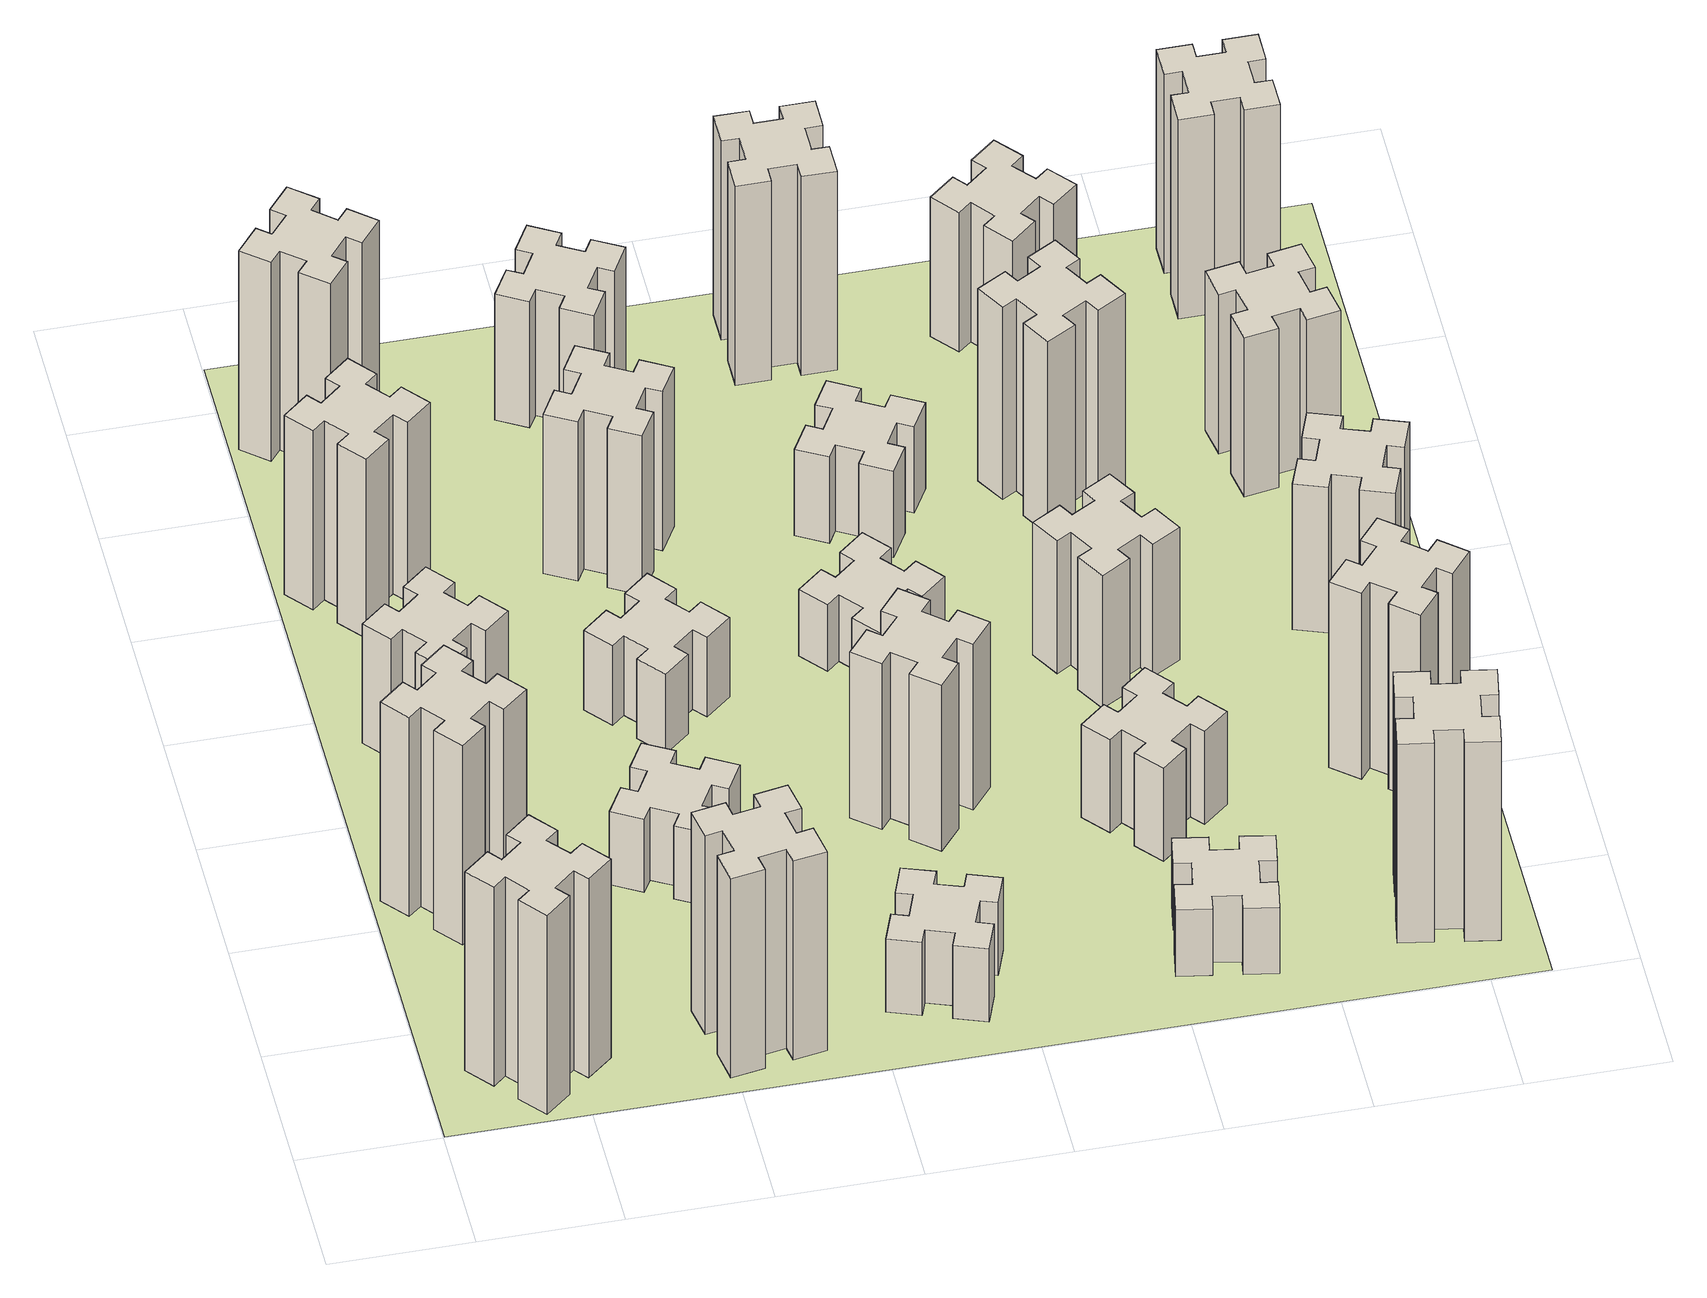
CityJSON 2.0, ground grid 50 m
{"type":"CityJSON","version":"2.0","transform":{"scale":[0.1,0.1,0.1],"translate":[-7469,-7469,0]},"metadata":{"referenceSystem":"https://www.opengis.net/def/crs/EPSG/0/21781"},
"CityObjects":{
"building1":{"type":"Building","attributes":{"class":"1000","function":"1000","usage":"1000","yearOfConstruction":2016,"roofType":"1000","measuredHeight":90,"storeysAboveGround":30,"storeysBelowGround":0},"geometry":[{"type":"Solid","lod":"1","boundaries":[[[[0,1,2,3,4,5,6,7,8,9,10,11,12,13,14,15,16,17,18,19]],[[17,16,20,21]],[[16,15,22,20]],[[15,14,23,22]],[[14,13,24,23]],[[13,12,25,24]],[[12,11,26,25]],[[11,10,27,26]],[[10,9,28,27]],[[9,8,29,28]],[[8,7,30,29]],[[7,6,31,30]],[[6,5,32,31]],[[5,4,33,32]],[[4,3,34,33]],[[3,2,35,34]],[[2,1,36,35]],[[1,0,37,36]],[[0,19,38,37]],[[19,18,39,38]],[[18,17,21,39]],[[24,25,26,27,28,29,30,31,32,33,34,35,36,37,38,39,21,20,22,23]]]]}]},
"building2":{"type":"Building","attributes":{"class":"1000","function":"1000","usage":"1000","yearOfConstruction":2016,"roofType":"1000","measuredHeight":90,"storeysAboveGround":30,"storeysBelowGround":0},"geometry":[{"type":"Solid","lod":"1","boundaries":[[[[40,41,42,43,44,45,46,47,48,49,50,51,52,53,54,55,56,57,58,59]],[[57,56,60,61]],[[56,55,62,60]],[[55,54,63,62]],[[54,53,64,63]],[[53,52,65,64]],[[52,51,66,65]],[[51,50,67,66]],[[50,49,68,67]],[[49,48,69,68]],[[48,47,70,69]],[[47,46,71,70]],[[46,45,72,71]],[[45,44,73,72]],[[44,43,74,73]],[[43,42,75,74]],[[42,41,76,75]],[[41,40,77,76]],[[40,59,78,77]],[[59,58,79,78]],[[58,57,61,79]],[[64,65,66,67,68,69,70,71,72,73,74,75,76,77,78,79,61,60,62,63]]]]}]},
"building3":{"type":"Building","attributes":{"class":"1000","function":"1000","usage":"1000","yearOfConstruction":2016,"roofType":"1000","measuredHeight":54,"storeysAboveGround":30,"storeysBelowGround":0},"geometry":[{"type":"Solid","lod":"1","boundaries":[[[[80,81,82,83,84,85,86,87,88,89,90,91,92,93,94,95,96,97,98,99]],[[97,96,100,101]],[[96,95,102,100]],[[95,94,103,102]],[[94,93,104,103]],[[93,92,105,104]],[[92,91,106,105]],[[91,90,107,106]],[[90,89,108,107]],[[89,88,109,108]],[[88,87,110,109]],[[87,86,111,110]],[[86,85,112,111]],[[85,84,113,112]],[[84,83,114,113]],[[83,82,115,114]],[[82,81,116,115]],[[81,80,117,116]],[[80,99,118,117]],[[99,98,119,118]],[[98,97,101,119]],[[104,105,106,107,108,109,110,111,112,113,114,115,116,117,118,119,101,100,102,103]]]]}]},
"building4":{"type":"Building","attributes":{"class":"1000","function":"1000","usage":"1000","yearOfConstruction":2016,"roofType":"1000","measuredHeight":81,"storeysAboveGround":30,"storeysBelowGround":0},"geometry":[{"type":"Solid","lod":"1","boundaries":[[[[120,121,122,123,124,125,126,127,128,129,130,131,132,133,134,135,136,137,138,139]],[[137,136,140,141]],[[136,135,142,140]],[[135,134,143,142]],[[134,133,144,143]],[[133,132,145,144]],[[132,131,146,145]],[[131,130,147,146]],[[130,129,148,147]],[[129,128,149,148]],[[128,127,150,149]],[[127,126,151,150]],[[126,125,152,151]],[[125,124,153,152]],[[124,123,154,153]],[[123,122,155,154]],[[122,121,156,155]],[[121,120,157,156]],[[120,139,158,157]],[[139,138,159,158]],[[138,137,141,159]],[[144,145,146,147,148,149,150,151,152,153,154,155,156,157,158,159,141,140,142,143]]]]}]},
"building5":{"type":"Building","attributes":{"class":"1000","function":"1000","usage":"1000","yearOfConstruction":2016,"roofType":"1000","measuredHeight":90,"storeysAboveGround":30,"storeysBelowGround":0},"geometry":[{"type":"Solid","lod":"1","boundaries":[[[[160,161,162,163,164,165,166,167,168,169,170,171,172,173,174,175,176,177,178,179]],[[177,176,180,181]],[[176,175,182,180]],[[175,174,183,182]],[[174,173,184,183]],[[173,172,185,184]],[[172,171,186,185]],[[171,170,187,186]],[[170,169,188,187]],[[169,168,189,188]],[[168,167,190,189]],[[167,166,191,190]],[[166,165,192,191]],[[165,164,193,192]],[[164,163,194,193]],[[163,162,195,194]],[[162,161,196,195]],[[161,160,197,196]],[[160,179,198,197]],[[179,178,199,198]],[[178,177,181,199]],[[184,185,186,187,188,189,190,191,192,193,194,195,196,197,198,199,181,180,182,183]]]]}]},
"building6":{"type":"Building","attributes":{"class":"1000","function":"1000","usage":"1000","yearOfConstruction":2016,"roofType":"1000","measuredHeight":90,"storeysAboveGround":30,"storeysBelowGround":0},"geometry":[{"type":"Solid","lod":"1","boundaries":[[[[200,201,202,203,204,205,206,207,208,209,210,211,212,213,214,215,216,217,218,219]],[[217,216,220,221]],[[216,215,222,220]],[[215,214,223,222]],[[214,213,224,223]],[[213,212,225,224]],[[212,211,226,225]],[[211,210,227,226]],[[210,209,228,227]],[[209,208,229,228]],[[208,207,230,229]],[[207,206,231,230]],[[206,205,232,231]],[[205,204,233,232]],[[204,203,234,233]],[[203,202,235,234]],[[202,201,236,235]],[[201,200,237,236]],[[200,219,238,237]],[[219,218,239,238]],[[218,217,221,239]],[[224,225,226,227,228,229,230,231,232,233,234,235,236,237,238,239,221,220,222,223]]]]}]},
"building7":{"type":"Building","attributes":{"class":"1000","function":"1000","usage":"1000","yearOfConstruction":2016,"roofType":"1000","measuredHeight":33,"storeysAboveGround":30,"storeysBelowGround":0},"geometry":[{"type":"Solid","lod":"1","boundaries":[[[[240,241,242,243,244,245,246,247,248,249,250,251,252,253,254,255,256,257,258,259]],[[257,256,260,261]],[[256,255,262,260]],[[255,254,263,262]],[[254,253,264,263]],[[253,252,265,264]],[[252,251,266,265]],[[251,250,267,266]],[[250,249,268,267]],[[249,248,269,268]],[[248,247,270,269]],[[247,246,271,270]],[[246,245,272,271]],[[245,244,273,272]],[[244,243,274,273]],[[243,242,275,274]],[[242,241,276,275]],[[241,240,277,276]],[[240,259,278,277]],[[259,258,279,278]],[[258,257,261,279]],[[264,265,266,267,268,269,270,271,272,273,274,275,276,277,278,279,261,260,262,263]]]]}]},
"building8":{"type":"Building","attributes":{"class":"1000","function":"1000","usage":"1000","yearOfConstruction":2016,"roofType":"1000","measuredHeight":36,"storeysAboveGround":30,"storeysBelowGround":0},"geometry":[{"type":"Solid","lod":"1","boundaries":[[[[280,281,282,283,284,285,286,287,288,289,290,291,292,293,294,295,296,297,298,299]],[[297,296,300,301]],[[296,295,302,300]],[[295,294,303,302]],[[294,293,304,303]],[[293,292,305,304]],[[292,291,306,305]],[[291,290,307,306]],[[290,289,308,307]],[[289,288,309,308]],[[288,287,310,309]],[[287,286,311,310]],[[286,285,312,311]],[[285,284,313,312]],[[284,283,314,313]],[[283,282,315,314]],[[282,281,316,315]],[[281,280,317,316]],[[280,299,318,317]],[[299,298,319,318]],[[298,297,301,319]],[[304,305,306,307,308,309,310,311,312,313,314,315,316,317,318,319,301,300,302,303]]]]}]},
"building9":{"type":"Building","attributes":{"class":"1000","function":"1000","usage":"1000","yearOfConstruction":2016,"roofType":"1000","measuredHeight":33,"storeysAboveGround":30,"storeysBelowGround":0},"geometry":[{"type":"Solid","lod":"1","boundaries":[[[[320,321,322,323,324,325,326,327,328,329,330,331,332,333,334,335,336,337,338,339]],[[337,336,340,341]],[[336,335,342,340]],[[335,334,343,342]],[[334,333,344,343]],[[333,332,345,344]],[[332,331,346,345]],[[331,330,347,346]],[[330,329,348,347]],[[329,328,349,348]],[[328,327,350,349]],[[327,326,351,350]],[[326,325,352,351]],[[325,324,353,352]],[[324,323,354,353]],[[323,322,355,354]],[[322,321,356,355]],[[321,320,357,356]],[[320,339,358,357]],[[339,338,359,358]],[[338,337,341,359]],[[344,345,346,347,348,349,350,351,352,353,354,355,356,357,358,359,341,340,342,343]]]]}]},
"building10":{"type":"Building","attributes":{"class":"1000","function":"1000","usage":"1000","yearOfConstruction":2016,"roofType":"1000","measuredHeight":72,"storeysAboveGround":30,"storeysBelowGround":0},"geometry":[{"type":"Solid","lod":"1","boundaries":[[[[360,361,362,363,364,365,366,367,368,369,370,371,372,373,374,375,376,377,378,379]],[[377,376,380,381]],[[376,375,382,380]],[[375,374,383,382]],[[374,373,384,383]],[[373,372,385,384]],[[372,371,386,385]],[[371,370,387,386]],[[370,369,388,387]],[[369,368,389,388]],[[368,367,390,389]],[[367,366,391,390]],[[366,365,392,391]],[[365,364,393,392]],[[364,363,394,393]],[[363,362,395,394]],[[362,361,396,395]],[[361,360,397,396]],[[360,379,398,397]],[[379,378,399,398]],[[378,377,381,399]],[[384,385,386,387,388,389,390,391,392,393,394,395,396,397,398,399,381,380,382,383]]]]}]},
"building11":{"type":"Building","attributes":{"class":"1000","function":"1000","usage":"1000","yearOfConstruction":2016,"roofType":"1000","measuredHeight":57,"storeysAboveGround":30,"storeysBelowGround":0},"geometry":[{"type":"Solid","lod":"1","boundaries":[[[[400,401,402,403,404,405,406,407,408,409,410,411,412,413,414,415,416,417,418,419]],[[417,416,420,421]],[[416,415,422,420]],[[415,414,423,422]],[[414,413,424,423]],[[413,412,425,424]],[[412,411,426,425]],[[411,410,427,426]],[[410,409,428,427]],[[409,408,429,428]],[[408,407,430,429]],[[407,406,431,430]],[[406,405,432,431]],[[405,404,433,432]],[[404,403,434,433]],[[403,402,435,434]],[[402,401,436,435]],[[401,400,437,436]],[[400,419,438,437]],[[419,418,439,438]],[[418,417,421,439]],[[424,425,426,427,428,429,430,431,432,433,434,435,436,437,438,439,421,420,422,423]]]]}]},
"building12":{"type":"Building","attributes":{"class":"1000","function":"1000","usage":"1000","yearOfConstruction":2016,"roofType":"1000","measuredHeight":75,"storeysAboveGround":30,"storeysBelowGround":0},"geometry":[{"type":"Solid","lod":"1","boundaries":[[[[440,441,442,443,444,445,446,447,448,449,450,451,452,453,454,455,456,457,458,459]],[[457,456,460,461]],[[456,455,462,460]],[[455,454,463,462]],[[454,453,464,463]],[[453,452,465,464]],[[452,451,466,465]],[[451,450,467,466]],[[450,449,468,467]],[[449,448,469,468]],[[448,447,470,469]],[[447,446,471,470]],[[446,445,472,471]],[[445,444,473,472]],[[444,443,474,473]],[[443,442,475,474]],[[442,441,476,475]],[[441,440,477,476]],[[440,459,478,477]],[[459,458,479,478]],[[458,457,461,479]],[[464,465,466,467,468,469,470,471,472,473,474,475,476,477,478,479,461,460,462,463]]]]}]},
"building13":{"type":"Building","attributes":{"class":"1000","function":"1000","usage":"1000","yearOfConstruction":2016,"roofType":"1000","measuredHeight":30,"storeysAboveGround":30,"storeysBelowGround":0},"geometry":[{"type":"Solid","lod":"1","boundaries":[[[[480,481,482,483,484,485,486,487,488,489,490,491,492,493,494,495,496,497,498,499]],[[497,496,500,501]],[[496,495,502,500]],[[495,494,503,502]],[[494,493,504,503]],[[493,492,505,504]],[[492,491,506,505]],[[491,490,507,506]],[[490,489,508,507]],[[489,488,509,508]],[[488,487,510,509]],[[487,486,511,510]],[[486,485,512,511]],[[485,484,513,512]],[[484,483,514,513]],[[483,482,515,514]],[[482,481,516,515]],[[481,480,517,516]],[[480,499,518,517]],[[499,498,519,518]],[[498,497,501,519]],[[504,505,506,507,508,509,510,511,512,513,514,515,516,517,518,519,501,500,502,503]]]]}]},
"building14":{"type":"Building","attributes":{"class":"1000","function":"1000","usage":"1000","yearOfConstruction":2016,"roofType":"1000","measuredHeight":39,"storeysAboveGround":30,"storeysBelowGround":0},"geometry":[{"type":"Solid","lod":"1","boundaries":[[[[520,521,522,523,524,525,526,527,528,529,530,531,532,533,534,535,536,537,538,539]],[[537,536,540,541]],[[536,535,542,540]],[[535,534,543,542]],[[534,533,544,543]],[[533,532,545,544]],[[532,531,546,545]],[[531,530,547,546]],[[530,529,548,547]],[[529,528,549,548]],[[528,527,550,549]],[[527,526,551,550]],[[526,525,552,551]],[[525,524,553,552]],[[524,523,554,553]],[[523,522,555,554]],[[522,521,556,555]],[[521,520,557,556]],[[520,539,558,557]],[[539,538,559,558]],[[538,537,541,559]],[[544,545,546,547,548,549,550,551,552,553,554,555,556,557,558,559,541,540,542,543]]]]}]},
"building15":{"type":"Building","attributes":{"class":"1000","function":"1000","usage":"1000","yearOfConstruction":2016,"roofType":"1000","measuredHeight":30,"storeysAboveGround":30,"storeysBelowGround":0},"geometry":[{"type":"Solid","lod":"1","boundaries":[[[[560,561,562,563,564,565,566,567,568,569,570,571,572,573,574,575,576,577,578,579]],[[577,576,580,581]],[[576,575,582,580]],[[575,574,583,582]],[[574,573,584,583]],[[573,572,585,584]],[[572,571,586,585]],[[571,570,587,586]],[[570,569,588,587]],[[569,568,589,588]],[[568,567,590,589]],[[567,566,591,590]],[[566,565,592,591]],[[565,564,593,592]],[[564,563,594,593]],[[563,562,595,594]],[[562,561,596,595]],[[561,560,597,596]],[[560,579,598,597]],[[579,578,599,598]],[[578,577,581,599]],[[584,585,586,587,588,589,590,591,592,593,594,595,596,597,598,599,581,580,582,583]]]]}]},
"building16":{"type":"Building","attributes":{"class":"1000","function":"1000","usage":"1000","yearOfConstruction":2016,"roofType":"1000","measuredHeight":90,"storeysAboveGround":30,"storeysBelowGround":0},"geometry":[{"type":"Solid","lod":"1","boundaries":[[[[600,601,602,603,604,605,606,607,608,609,610,611,612,613,614,615,616,617,618,619]],[[617,616,620,621]],[[616,615,622,620]],[[615,614,623,622]],[[614,613,624,623]],[[613,612,625,624]],[[612,611,626,625]],[[611,610,627,626]],[[610,609,628,627]],[[609,608,629,628]],[[608,607,630,629]],[[607,606,631,630]],[[606,605,632,631]],[[605,604,633,632]],[[604,603,634,633]],[[603,602,635,634]],[[602,601,636,635]],[[601,600,637,636]],[[600,619,638,637]],[[619,618,639,638]],[[618,617,621,639]],[[624,625,626,627,628,629,630,631,632,633,634,635,636,637,638,639,621,620,622,623]]]]}]},
"building17":{"type":"Building","attributes":{"class":"1000","function":"1000","usage":"1000","yearOfConstruction":2016,"roofType":"1000","measuredHeight":42,"storeysAboveGround":30,"storeysBelowGround":0},"geometry":[{"type":"Solid","lod":"1","boundaries":[[[[640,641,642,643,644,645,646,647,648,649,650,651,652,653,654,655,656,657,658,659]],[[657,656,660,661]],[[656,655,662,660]],[[655,654,663,662]],[[654,653,664,663]],[[653,652,665,664]],[[652,651,666,665]],[[651,650,667,666]],[[650,649,668,667]],[[649,648,669,668]],[[648,647,670,669]],[[647,646,671,670]],[[646,645,672,671]],[[645,644,673,672]],[[644,643,674,673]],[[643,642,675,674]],[[642,641,676,675]],[[641,640,677,676]],[[640,659,678,677]],[[659,658,679,678]],[[658,657,661,679]],[[664,665,666,667,668,669,670,671,672,673,674,675,676,677,678,679,661,660,662,663]]]]}]},
"building18":{"type":"Building","attributes":{"class":"1000","function":"1000","usage":"1000","yearOfConstruction":2016,"roofType":"1000","measuredHeight":60,"storeysAboveGround":30,"storeysBelowGround":0},"geometry":[{"type":"Solid","lod":"1","boundaries":[[[[680,681,682,683,684,685,686,687,688,689,690,691,692,693,694,695,696,697,698,699]],[[697,696,700,701]],[[696,695,702,700]],[[695,694,703,702]],[[694,693,704,703]],[[693,692,705,704]],[[692,691,706,705]],[[691,690,707,706]],[[690,689,708,707]],[[689,688,709,708]],[[688,687,710,709]],[[687,686,711,710]],[[686,685,712,711]],[[685,684,713,712]],[[684,683,714,713]],[[683,682,715,714]],[[682,681,716,715]],[[681,680,717,716]],[[680,699,718,717]],[[699,698,719,718]],[[698,697,701,719]],[[704,705,706,707,708,709,710,711,712,713,714,715,716,717,718,719,701,700,702,703]]]]}]},
"building19":{"type":"Building","attributes":{"class":"1000","function":"1000","usage":"1000","yearOfConstruction":2016,"roofType":"1000","measuredHeight":87,"storeysAboveGround":30,"storeysBelowGround":0},"geometry":[{"type":"Solid","lod":"1","boundaries":[[[[720,721,722,723,724,725,726,727,728,729,730,731,732,733,734,735,736,737,738,739]],[[737,736,740,741]],[[736,735,742,740]],[[735,734,743,742]],[[734,733,744,743]],[[733,732,745,744]],[[732,731,746,745]],[[731,730,747,746]],[[730,729,748,747]],[[729,728,749,748]],[[728,727,750,749]],[[727,726,751,750]],[[726,725,752,751]],[[725,724,753,752]],[[724,723,754,753]],[[723,722,755,754]],[[722,721,756,755]],[[721,720,757,756]],[[720,739,758,757]],[[739,738,759,758]],[[738,737,741,759]],[[744,745,746,747,748,749,750,751,752,753,754,755,756,757,758,759,741,740,742,743]]]]}]},
"building20":{"type":"Building","attributes":{"class":"1000","function":"1000","usage":"1000","yearOfConstruction":2016,"roofType":"1000","measuredHeight":90,"storeysAboveGround":30,"storeysBelowGround":0},"geometry":[{"type":"Solid","lod":"1","boundaries":[[[[760,761,762,763,764,765,766,767,768,769,770,771,772,773,774,775,776,777,778,779]],[[777,776,780,781]],[[776,775,782,780]],[[775,774,783,782]],[[774,773,784,783]],[[773,772,785,784]],[[772,771,786,785]],[[771,770,787,786]],[[770,769,788,787]],[[769,768,789,788]],[[768,767,790,789]],[[767,766,791,790]],[[766,765,792,791]],[[765,764,793,792]],[[764,763,794,793]],[[763,762,795,794]],[[762,761,796,795]],[[761,760,797,796]],[[760,779,798,797]],[[779,778,799,798]],[[778,777,781,799]],[[784,785,786,787,788,789,790,791,792,793,794,795,796,797,798,799,781,780,782,783]]]]}]},
"building21":{"type":"Building","attributes":{"class":"1000","function":"1000","usage":"1000","yearOfConstruction":2016,"roofType":"1000","measuredHeight":63,"storeysAboveGround":30,"storeysBelowGround":0},"geometry":[{"type":"Solid","lod":"1","boundaries":[[[[800,801,802,803,804,805,806,807,808,809,810,811,812,813,814,815,816,817,818,819]],[[817,816,820,821]],[[816,815,822,820]],[[815,814,823,822]],[[814,813,824,823]],[[813,812,825,824]],[[812,811,826,825]],[[811,810,827,826]],[[810,809,828,827]],[[809,808,829,828]],[[808,807,830,829]],[[807,806,831,830]],[[806,805,832,831]],[[805,804,833,832]],[[804,803,834,833]],[[803,802,835,834]],[[802,801,836,835]],[[801,800,837,836]],[[800,819,838,837]],[[819,818,839,838]],[[818,817,821,839]],[[824,825,826,827,828,829,830,831,832,833,834,835,836,837,838,839,821,820,822,823]]]]}]},
"building22":{"type":"Building","attributes":{"class":"1000","function":"1000","usage":"1000","yearOfConstruction":2016,"roofType":"1000","measuredHeight":84,"storeysAboveGround":30,"storeysBelowGround":0},"geometry":[{"type":"Solid","lod":"1","boundaries":[[[[840,841,842,843,844,845,846,847,848,849,850,851,852,853,854,855,856,857,858,859]],[[857,856,860,861]],[[856,855,862,860]],[[855,854,863,862]],[[854,853,864,863]],[[853,852,865,864]],[[852,851,866,865]],[[851,850,867,866]],[[850,849,868,867]],[[849,848,869,868]],[[848,847,870,869]],[[847,846,871,870]],[[846,845,872,871]],[[845,844,873,872]],[[844,843,874,873]],[[843,842,875,874]],[[842,841,876,875]],[[841,840,877,876]],[[840,859,878,877]],[[859,858,879,878]],[[858,857,861,879]],[[864,865,866,867,868,869,870,871,872,873,874,875,876,877,878,879,861,860,862,863]]]]}]},
"building23":{"type":"Building","attributes":{"class":"1000","function":"1000","usage":"1000","yearOfConstruction":2016,"roofType":"1000","measuredHeight":66,"storeysAboveGround":30,"storeysBelowGround":0},"geometry":[{"type":"Solid","lod":"1","boundaries":[[[[880,881,882,883,884,885,886,887,888,889,890,891,892,893,894,895,896,897,898,899]],[[897,896,900,901]],[[896,895,902,900]],[[895,894,903,902]],[[894,893,904,903]],[[893,892,905,904]],[[892,891,906,905]],[[891,890,907,906]],[[890,889,908,907]],[[889,888,909,908]],[[888,887,910,909]],[[887,886,911,910]],[[886,885,912,911]],[[885,884,913,912]],[[884,883,914,913]],[[883,882,915,914]],[[882,881,916,915]],[[881,880,917,916]],[[880,899,918,917]],[[899,898,919,918]],[[898,897,901,919]],[[904,905,906,907,908,909,910,911,912,913,914,915,916,917,918,919,901,900,902,903]]]]}]},
"building24":{"type":"Building","attributes":{"class":"1000","function":"1000","usage":"1000","yearOfConstruction":2016,"roofType":"1000","measuredHeight":72,"storeysAboveGround":30,"storeysBelowGround":0},"geometry":[{"type":"Solid","lod":"1","boundaries":[[[[920,921,922,923,924,925,926,927,928,929,930,931,932,933,934,935,936,937,938,939]],[[937,936,940,941]],[[936,935,942,940]],[[935,934,943,942]],[[934,933,944,943]],[[933,932,945,944]],[[932,931,946,945]],[[931,930,947,946]],[[930,929,948,947]],[[929,928,949,948]],[[928,927,950,949]],[[927,926,951,950]],[[926,925,952,951]],[[925,924,953,952]],[[924,923,954,953]],[[923,922,955,954]],[[922,921,956,955]],[[921,920,957,956]],[[920,939,958,957]],[[939,938,959,958]],[[938,937,941,959]],[[944,945,946,947,948,949,950,951,952,953,954,955,956,957,958,959,941,940,942,943]]]]}]},
"building25":{"type":"Building","attributes":{"class":"1000","function":"1000","usage":"1000","yearOfConstruction":2016,"roofType":"1000","measuredHeight":90,"storeysAboveGround":30,"storeysBelowGround":0},"geometry":[{"type":"Solid","lod":"1","boundaries":[[[[960,961,962,963,964,965,966,967,968,969,970,971,972,973,974,975,976,977,978,979]],[[977,976,980,981]],[[976,975,982,980]],[[975,974,983,982]],[[974,973,984,983]],[[973,972,985,984]],[[972,971,986,985]],[[971,970,987,986]],[[970,969,988,987]],[[969,968,989,988]],[[968,967,990,989]],[[967,966,991,990]],[[966,965,992,991]],[[965,964,993,992]],[[964,963,994,993]],[[963,962,995,994]],[[962,961,996,995]],[[961,960,997,996]],[[960,979,998,997]],[[979,978,999,998]],[[978,977,981,999]],[[984,985,986,987,988,989,990,991,992,993,994,995,996,997,998,999,981,980,982,983]]]]}]},
"landuse1":{"type":"LandUse","attributes":{"name":"plot1","function":"1010"},"geometry":[{"type":"MultiSurface","lod":"1","boundaries":[[[1000,1001,1002,1003]]]}]}
},
"vertices":[
[492,308,0],[427,384,0],[473,423,0],[396,515,0],[304,438,0],[343,392,0],[266,327,0],[228,373,0],[136,296,0],[213,204,0],[259,243,0],[323,166,0],[277,128,0],[354,36,0],[446,113,0],[408,159,0],[484,223,0],[523,177,0],[615,254,0],[538,346,0],[484,223,900],[523,177,900],[408,159,900],[446,113,900],[354,36,900],[277,128,900],[323,166,900],[259,243,900],[213,204,900],[136,296,900],[228,373,900],[266,327,900],[343,392,900],[304,438,900],[396,515,900],[473,423,900],[427,384,900],[492,308,900],[538,346,900],[615,254,900],
[392,1148,0],[327,1224,0],[373,1263,0],[296,1355,0],[204,1278,0],[243,1232,0],[166,1167,0],[128,1213,0],[36,1136,0],[113,1044,0],[159,1083,0],[223,1006,0],[177,968,0],[254,876,0],[346,953,0],[308,999,0],[384,1063,0],[423,1017,0],[515,1094,0],[438,1186,0],[384,1063,900],[423,1017,900],[308,999,900],[346,953,900],[254,876,900],[177,968,900],[223,1006,900],[159,1083,900],[113,1044,900],[36,1136,900],[128,1213,900],[166,1167,900],[243,1232,900],[204,1278,900],[296,1355,900],[373,1263,900],[327,1224,900],[392,1148,900],[438,1186,900],[515,1094,900],
[492,1888,0],[427,1964,0],[473,2003,0],[396,2095,0],[304,2018,0],[343,1972,0],[266,1907,0],[228,1953,0],[136,1876,0],[213,1784,0],[259,1823,0],[323,1746,0],[277,1708,0],[354,1616,0],[446,1693,0],[408,1739,0],[484,1803,0],[523,1757,0],[615,1834,0],[538,1926,0],[484,1803,540],[523,1757,540],[408,1739,540],[446,1693,540],[354,1616,540],[277,1708,540],[323,1746,540],[259,1823,540],[213,1784,540],[136,1876,540],[228,1953,540],[266,1907,540],[343,1972,540],[304,2018,540],[396,2095,540],[473,2003,540],[427,1964,540],[492,1888,540],[538,1926,540],[615,1834,540],
[243,2712,0],[166,2647,0],[128,2693,0],[36,2616,0],[113,2524,0],[159,2563,0],[223,2486,0],[177,2448,0],[254,2356,0],[346,2433,0],[308,2479,0],[384,2543,0],[423,2497,0],[515,2574,0],[438,2666,0],[392,2628,0],[327,2704,0],[373,2743,0],[296,2835,0],[204,2758,0],[327,2704,810],[373,2743,810],[392,2628,810],[438,2666,810],[515,2574,810],[423,2497,810],[384,2543,810],[308,2479,810],[346,2433,810],[254,2356,810],[177,2448,810],[223,2486,810],[159,2563,810],[113,2524,810],[36,2616,810],[128,2693,810],[166,2647,810],[243,2712,810],[204,2758,810],[296,2835,810],
[1085,158,0],[1184,176,0],[1194,117,0],[1312,137,0],[1291,256,0],[1232,245,0],[1215,344,0],[1274,354,0],[1253,472,0],[1135,451,0],[1145,392,0],[1047,375,0],[1037,434,0],[918,413,0],[939,295,0],[998,305,0],[1016,207,0],[957,197,0],[977,78,0],[1096,99,0],[1016,207,900],[957,197,900],[998,305,900],[939,295,900],[918,413,900],[1037,434,900],[1047,375,900],[1145,392,900],[1135,451,900],[1253,472,900],[1274,354,900],[1215,344,900],[1232,245,900],[1291,256,900],[1312,137,900],[1194,117,900],[1184,176,900],[1085,158,900],[1096,99,900],[977,78,900],
[384,3387,0],[308,3452,0],[346,3498,0],[254,3575,0],[177,3483,0],[223,3444,0],[159,3368,0],[113,3406,0],[36,3314,0],[128,3237,0],[166,3283,0],[243,3219,0],[204,3173,0],[296,3096,0],[373,3188,0],[327,3226,0],[392,3303,0],[438,3264,0],[515,3356,0],[423,3433,0],[392,3303,900],[438,3264,900],[327,3226,900],[373,3188,900],[296,3096,900],[204,3173,900],[243,3219,900],[166,3283,900],[128,3237,900],[36,3314,900],[113,3406,900],[159,3368,900],[223,3444,900],[177,3483,900],[254,3575,900],[346,3498,900],[308,3452,900],[384,3387,900],[423,3433,900],[515,3356,900],
[1086,1017,0],[1136,1104,0],[1188,1074,0],[1248,1178,0],[1144,1238,0],[1114,1186,0],[1027,1236,0],[1057,1288,0],[953,1348,0],[893,1244,0],[945,1214,0],[895,1127,0],[843,1157,0],[783,1053,0],[887,993,0],[917,1045,0],[1004,995,0],[974,943,0],[1078,883,0],[1138,987,0],[1004,995,330],[974,943,330],[917,1045,330],[887,993,330],[783,1053,330],[843,1157,330],[895,1127,330],[945,1214,330],[893,1244,330],[953,1348,330],[1057,1288,330],[1027,1236,330],[1114,1186,330],[1144,1238,330],[1248,1178,330],[1188,1074,330],[1136,1104,330],[1086,1017,330],[1138,987,330],[1078,883,330],
[1083,1972,0],[1006,1907,0],[968,1953,0],[876,1876,0],[953,1784,0],[999,1823,0],[1063,1746,0],[1017,1708,0],[1094,1616,0],[1186,1693,0],[1148,1739,0],[1224,1803,0],[1263,1757,0],[1355,1834,0],[1278,1926,0],[1232,1888,0],[1167,1964,0],[1213,2003,0],[1136,2095,0],[1044,2018,0],[1167,1964,360],[1213,2003,360],[1232,1888,360],[1278,1926,360],[1355,1834,360],[1263,1757,360],[1224,1803,360],[1148,1739,360],[1186,1693,360],[1094,1616,360],[1017,1708,360],[1063,1746,360],[999,1823,360],[953,1784,360],[876,1876,360],[968,1953,360],[1006,1907,360],[1083,1972,360],[1044,2018,360],[1136,2095,360],
[1669,460,0],[1635,366,0],[1579,387,0],[1537,274,0],[1650,233,0],[1671,289,0],[1765,255,0],[1744,199,0],[1857,157,0],[1898,270,0],[1842,291,0],[1876,385,0],[1932,364,0],[1973,477,0],[1860,518,0],[1840,462,0],[1746,496,0],[1767,552,0],[1654,593,0],[1613,480,0],[1746,496,330],[1767,552,330],[1840,462,330],[1860,518,330],[1973,477,330],[1932,364,330],[1876,385,330],[1842,291,330],[1898,270,330],[1857,157,330],[1744,199,330],[1765,255,330],[1671,289,330],[1650,233,330],[1537,274,330],[1579,387,330],[1635,366,330],[1669,460,330],[1613,480,330],[1654,593,330],
[1214,2666,0],[1127,2716,0],[1157,2768,0],[1053,2828,0],[993,2724,0],[1045,2694,0],[995,2607,0],[943,2637,0],[883,2533,0],[987,2473,0],[1017,2525,0],[1104,2475,0],[1074,2423,0],[1178,2363,0],[1238,2467,0],[1186,2497,0],[1236,2584,0],[1288,2554,0],[1348,2658,0],[1244,2718,0],[1236,2584,720],[1288,2554,720],[1186,2497,720],[1238,2467,720],[1178,2363,720],[1074,2423,720],[1104,2475,720],[1017,2525,720],[987,2473,720],[883,2533,720],[943,2637,720],[995,2607,720],[1045,2694,720],[993,2724,720],[1053,2828,720],[1157,2768,720],[1127,2716,720],[1214,2666,720],[1244,2718,720],[1348,2658,720],
[1186,3237,0],[1236,3324,0],[1288,3294,0],[1348,3398,0],[1244,3458,0],[1214,3406,0],[1127,3456,0],[1157,3508,0],[1053,3568,0],[993,3464,0],[1045,3434,0],[995,3347,0],[943,3377,0],[883,3273,0],[987,3213,0],[1017,3265,0],[1104,3215,0],[1074,3163,0],[1178,3103,0],[1238,3207,0],[1104,3215,570],[1074,3163,570],[1017,3265,570],[987,3213,570],[883,3273,570],[943,3377,570],[995,3347,570],[1045,3434,570],[993,3464,570],[1053,3568,570],[1157,3508,570],[1127,3456,570],[1214,3406,570],[1244,3458,570],[1348,3398,570],[1288,3294,570],[1236,3324,570],[1186,3237,570],[1238,3207,570],[1178,3103,570],
[1803,1324,0],[1739,1248,0],[1693,1286,0],[1616,1194,0],[1708,1117,0],[1746,1163,0],[1823,1099,0],[1784,1053,0],[1876,976,0],[1953,1068,0],[1907,1106,0],[1972,1183,0],[2018,1144,0],[2095,1236,0],[2003,1313,0],[1964,1267,0],[1888,1332,0],[1926,1378,0],[1834,1455,0],[1757,1363,0],[1888,1332,750],[1926,1378,750],[1964,1267,750],[2003,1313,750],[2095,1236,750],[2018,1144,750],[1972,1183,750],[1907,1106,750],[1953,1068,750],[1876,976,750],[1784,1053,750],[1823,1099,750],[1746,1163,750],[1708,1117,750],[1616,1194,750],[1693,1286,750],[1739,1248,750],[1803,1324,750],[1757,1363,750],[1834,1455,750],
[1972,1988,0],[1907,2064,0],[1953,2103,0],[1876,2195,0],[1784,2118,0],[1823,2072,0],[1746,2007,0],[1708,2053,0],[1616,1976,0],[1693,1884,0],[1739,1923,0],[1803,1846,0],[1757,1808,0],[1834,1716,0],[1926,1793,0],[1888,1839,0],[1964,1903,0],[2003,1857,0],[2095,1934,0],[2018,2026,0],[1964,1903,300],[2003,1857,300],[1888,1839,300],[1926,1793,300],[1834,1716,300],[1757,1808,300],[1803,1846,300],[1739,1923,300],[1693,1884,300],[1616,1976,300],[1708,2053,300],[1746,2007,300],[1823,2072,300],[1784,2118,300],[1876,2195,300],[1953,2103,300],[1907,2064,300],[1972,1988,300],[2018,2026,300],[2095,1934,300],
[2026,2497,0],[2076,2584,0],[2128,2554,0],[2188,2658,0],[2084,2718,0],[2054,2666,0],[1967,2716,0],[1997,2768,0],[1893,2828,0],[1833,2724,0],[1885,2694,0],[1835,2607,0],[1783,2637,0],[1723,2533,0],[1827,2473,0],[1857,2525,0],[1944,2475,0],[1914,2423,0],[2018,2363,0],[2078,2467,0],[1944,2475,390],[1914,2423,390],[1857,2525,390],[1827,2473,390],[1723,2533,390],[1783,2637,390],[1835,2607,390],[1885,2694,390],[1833,2724,390],[1893,2828,390],[1997,2768,390],[1967,2716,390],[2054,2666,390],[2084,2718,390],[2188,2658,390],[2128,2554,390],[2076,2584,390],[2026,2497,390],[2078,2467,390],[2018,2363,390],
[2596,444,0],[2578,345,0],[2519,356,0],[2498,237,0],[2617,217,0],[2627,276,0],[2725,258,0],[2715,199,0],[2833,178,0],[2854,297,0],[2795,307,0],[2812,405,0],[2871,395,0],[2892,513,0],[2774,534,0],[2764,475,0],[2665,492,0],[2676,551,0],[2557,572,0],[2537,454,0],[2665,492,300],[2676,551,300],[2764,475,300],[2774,534,300],[2892,513,300],[2871,395,300],[2812,405,300],[2795,307,300],[2854,297,300],[2833,178,300],[2715,199,300],[2725,258,300],[2627,276,300],[2617,217,300],[2498,237,300],[2519,356,300],[2578,345,300],[2596,444,300],[2537,454,300],[2557,572,300],
[1965,3385,0],[1965,3485,0],[2025,3485,0],[2025,3605,0],[1905,3605,0],[1905,3545,0],[1805,3545,0],[1805,3605,0],[1685,3605,0],[1685,3485,0],[1745,3485,0],[1745,3385,0],[1685,3385,0],[1685,3265,0],[1805,3265,0],[1805,3325,0],[1905,3325,0],[1905,3265,0],[2025,3265,0],[2025,3385,0],[1905,3325,900],[1905,3265,900],[1805,3325,900],[1805,3265,900],[1685,3265,900],[1685,3385,900],[1745,3385,900],[1745,3485,900],[1685,3485,900],[1685,3605,900],[1805,3605,900],[1805,3545,900],[1905,3545,900],[1905,3605,900],[2025,3605,900],[2025,3485,900],[1965,3485,900],[1965,3385,900],[2025,3385,900],[2025,3265,900],
[2563,1132,0],[2486,1067,0],[2448,1113,0],[2356,1036,0],[2433,944,0],[2479,983,0],[2543,906,0],[2497,868,0],[2574,776,0],[2666,853,0],[2628,899,0],[2704,963,0],[2743,917,0],[2835,994,0],[2758,1086,0],[2712,1048,0],[2647,1124,0],[2693,1163,0],[2616,1255,0],[2524,1178,0],[2647,1124,420],[2693,1163,420],[2712,1048,420],[2758,1086,420],[2835,994,420],[2743,917,420],[2704,963,420],[2628,899,420],[2666,853,420],[2574,776,420],[2497,868,420],[2543,906,420],[2479,983,420],[2433,944,420],[2356,1036,420],[2448,1113,420],[2486,1067,420],[2563,1132,420],[2524,1178,420],[2616,1255,420],
[2475,1744,0],[2525,1657,0],[2473,1627,0],[2533,1523,0],[2637,1583,0],[2607,1635,0],[2694,1685,0],[2724,1633,0],[2828,1693,0],[2768,1797,0],[2716,1767,0],[2666,1854,0],[2718,1884,0],[2658,1988,0],[2554,1928,0],[2584,1876,0],[2497,1826,0],[2467,1878,0],[2363,1818,0],[2423,1714,0],[2497,1826,600],[2467,1878,600],[2584,1876,600],[2554,1928,600],[2658,1988,600],[2718,1884,600],[2666,1854,600],[2716,1767,600],[2768,1797,600],[2828,1693,600],[2724,1633,600],[2694,1685,600],[2607,1635,600],[2637,1583,600],[2533,1523,600],[2473,1627,600],[2525,1657,600],[2475,1744,600],[2423,1714,600],[2363,1818,600],
[2607,2475,0],[2694,2525,0],[2724,2473,0],[2828,2533,0],[2768,2637,0],[2716,2607,0],[2666,2694,0],[2718,2724,0],[2658,2828,0],[2554,2768,0],[2584,2716,0],[2497,2666,0],[2467,2718,0],[2363,2658,0],[2423,2554,0],[2475,2584,0],[2525,2497,0],[2473,2467,0],[2533,2363,0],[2637,2423,0],[2525,2497,870],[2473,2467,870],[2475,2584,870],[2423,2554,870],[2363,2658,870],[2467,2718,870],[2497,2666,870],[2584,2716,870],[2554,2768,870],[2658,2828,870],[2718,2724,870],[2666,2694,870],[2716,2607,870],[2768,2637,870],[2828,2533,870],[2724,2473,870],[2694,2525,870],[2607,2475,870],[2637,2423,870],[2533,2363,870],
[3504,475,0],[3405,492,0],[3416,551,0],[3297,572,0],[3277,454,0],[3336,444,0],[3318,345,0],[3259,356,0],[3238,237,0],[3357,217,0],[3367,276,0],[3465,258,0],[3455,199,0],[3573,178,0],[3594,297,0],[3535,307,0],[3552,405,0],[3611,395,0],[3632,513,0],[3514,534,0],[3552,405,900],[3611,395,900],[3535,307,900],[3594,297,900],[3573,178,900],[3455,199,900],[3465,258,900],[3367,276,900],[3357,217,900],[3238,237,900],[3259,356,900],[3318,345,900],[3336,444,900],[3277,454,900],[3297,572,900],[3416,551,900],[3405,492,900],[3504,475,900],[3514,534,900],[3632,513,900],
[2712,3368,0],[2647,3444,0],[2693,3483,0],[2616,3575,0],[2524,3498,0],[2563,3452,0],[2486,3387,0],[2448,3433,0],[2356,3356,0],[2433,3264,0],[2479,3303,0],[2543,3226,0],[2497,3188,0],[2574,3096,0],[2666,3173,0],[2628,3219,0],[2704,3283,0],[2743,3237,0],[2835,3314,0],[2758,3406,0],[2704,3283,630],[2743,3237,630],[2628,3219,630],[2666,3173,630],[2574,3096,630],[2497,3188,630],[2543,3226,630],[2479,3303,630],[2433,3264,630],[2356,3356,630],[2448,3433,630],[2486,3387,630],[2563,3452,630],[2524,3498,630],[2616,3575,630],[2693,3483,630],[2647,3444,630],[2712,3368,630],[2758,3406,630],[2835,3314,630],
[3487,1006,0],[3552,1083,0],[3598,1044,0],[3675,1136,0],[3583,1213,0],[3544,1167,0],[3468,1232,0],[3506,1278,0],[3414,1355,0],[3337,1263,0],[3383,1224,0],[3319,1148,0],[3273,1186,0],[3196,1094,0],[3288,1017,0],[3326,1063,0],[3403,999,0],[3364,953,0],[3456,876,0],[3533,968,0],[3403,999,840],[3364,953,840],[3326,1063,840],[3288,1017,840],[3196,1094,840],[3273,1186,840],[3319,1148,840],[3383,1224,840],[3337,1263,840],[3414,1355,840],[3506,1278,840],[3468,1232,840],[3544,1167,840],[3583,1213,840],[3675,1136,840],[3598,1044,840],[3552,1083,840],[3487,1006,840],[3533,968,840],[3456,876,840],
[3520,1942,0],[3426,1976,0],[3447,2032,0],[3334,2073,0],[3293,1960,0],[3349,1940,0],[3315,1846,0],[3259,1867,0],[3217,1754,0],[3330,1713,0],[3351,1769,0],[3445,1735,0],[3424,1679,0],[3537,1637,0],[3578,1750,0],[3522,1771,0],[3556,1865,0],[3612,1844,0],[3653,1957,0],[3540,1998,0],[3556,1865,660],[3612,1844,660],[3522,1771,660],[3578,1750,660],[3537,1637,660],[3424,1679,660],[3445,1735,660],[3351,1769,660],[3330,1713,660],[3217,1754,660],[3259,1867,660],[3315,1846,660],[3349,1940,660],[3293,1960,660],[3334,2073,660],[3447,2032,660],[3426,1976,660],[3520,1942,660],[3540,1998,660],[3653,1957,660],
[3365,2712,0],[3267,2695,0],[3257,2754,0],[3138,2733,0],[3159,2615,0],[3218,2625,0],[3236,2527,0],[3177,2517,0],[3197,2398,0],[3316,2419,0],[3305,2478,0],[3404,2496,0],[3414,2437,0],[3532,2457,0],[3511,2576,0],[3452,2565,0],[3435,2664,0],[3494,2674,0],[3473,2792,0],[3355,2771,0],[3435,2664,720],[3494,2674,720],[3452,2565,720],[3511,2576,720],[3532,2457,720],[3414,2437,720],[3404,2496,720],[3305,2478,720],[3316,2419,720],[3197,2398,720],[3177,2517,720],[3236,2527,720],[3218,2625,720],[3159,2615,720],[3138,2733,720],[3257,2754,720],[3267,2695,720],[3365,2712,720],[3355,2771,720],[3473,2792,720],
[3285,3325,0],[3385,3325,0],[3385,3265,0],[3505,3265,0],[3505,3385,0],[3445,3385,0],[3445,3485,0],[3505,3485,0],[3505,3605,0],[3385,3605,0],[3385,3545,0],[3285,3545,0],[3285,3605,0],[3165,3605,0],[3165,3485,0],[3225,3485,0],[3225,3385,0],[3165,3385,0],[3165,3265,0],[3285,3265,0],[3225,3385,900],[3165,3385,900],[3225,3485,900],[3165,3485,900],[3165,3605,900],[3285,3605,900],[3285,3545,900],[3385,3545,900],[3385,3605,900],[3505,3605,900],[3505,3485,900],[3445,3485,900],[3445,3385,900],[3505,3385,900],[3505,3265,900],[3385,3265,900],[3385,3325,900],[3285,3325,900],[3285,3265,900],[3165,3265,900],
[5,3705,0],[3705,3705,0],[3705,5,0],[5,5,0]
]}
